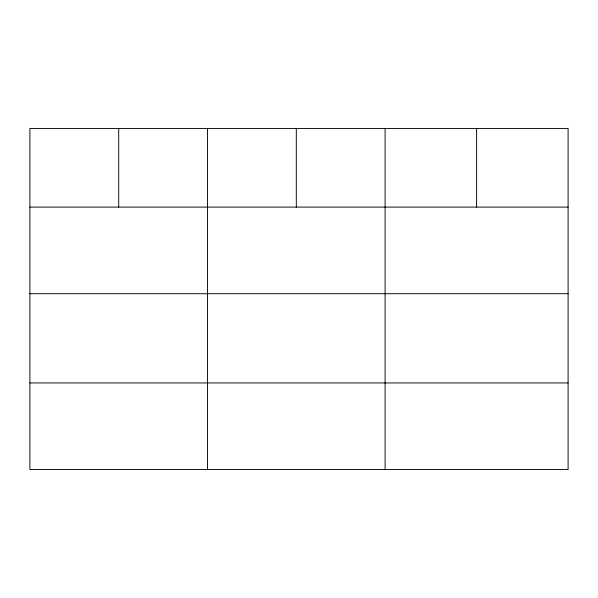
<?xml version="1.0" encoding="UTF-8"?>
<svg xmlns="http://www.w3.org/2000/svg" width="598" height="598" viewBox="0 0 598 598"><rect width="100%" height="100%" fill="white"/><g stroke="black" fill="none" stroke-linecap="round" stroke-linejoin="round"><path stroke-width="0.9" d="M568.1 293.715L568.1 128.443L29.9 128.443L29.9 469.557L568.1 469.557L568.1 293.715L29.9 293.715M29.9 207.102L568.1 207.102M29.9 382.944L568.1 382.944M476.606 128.443L476.606 207.102M385.112 128.443L385.112 469.557M296.309 128.443L296.309 207.102M207.506 128.443L207.506 469.557M118.703 128.443L118.703 207.102"/></g></svg>
